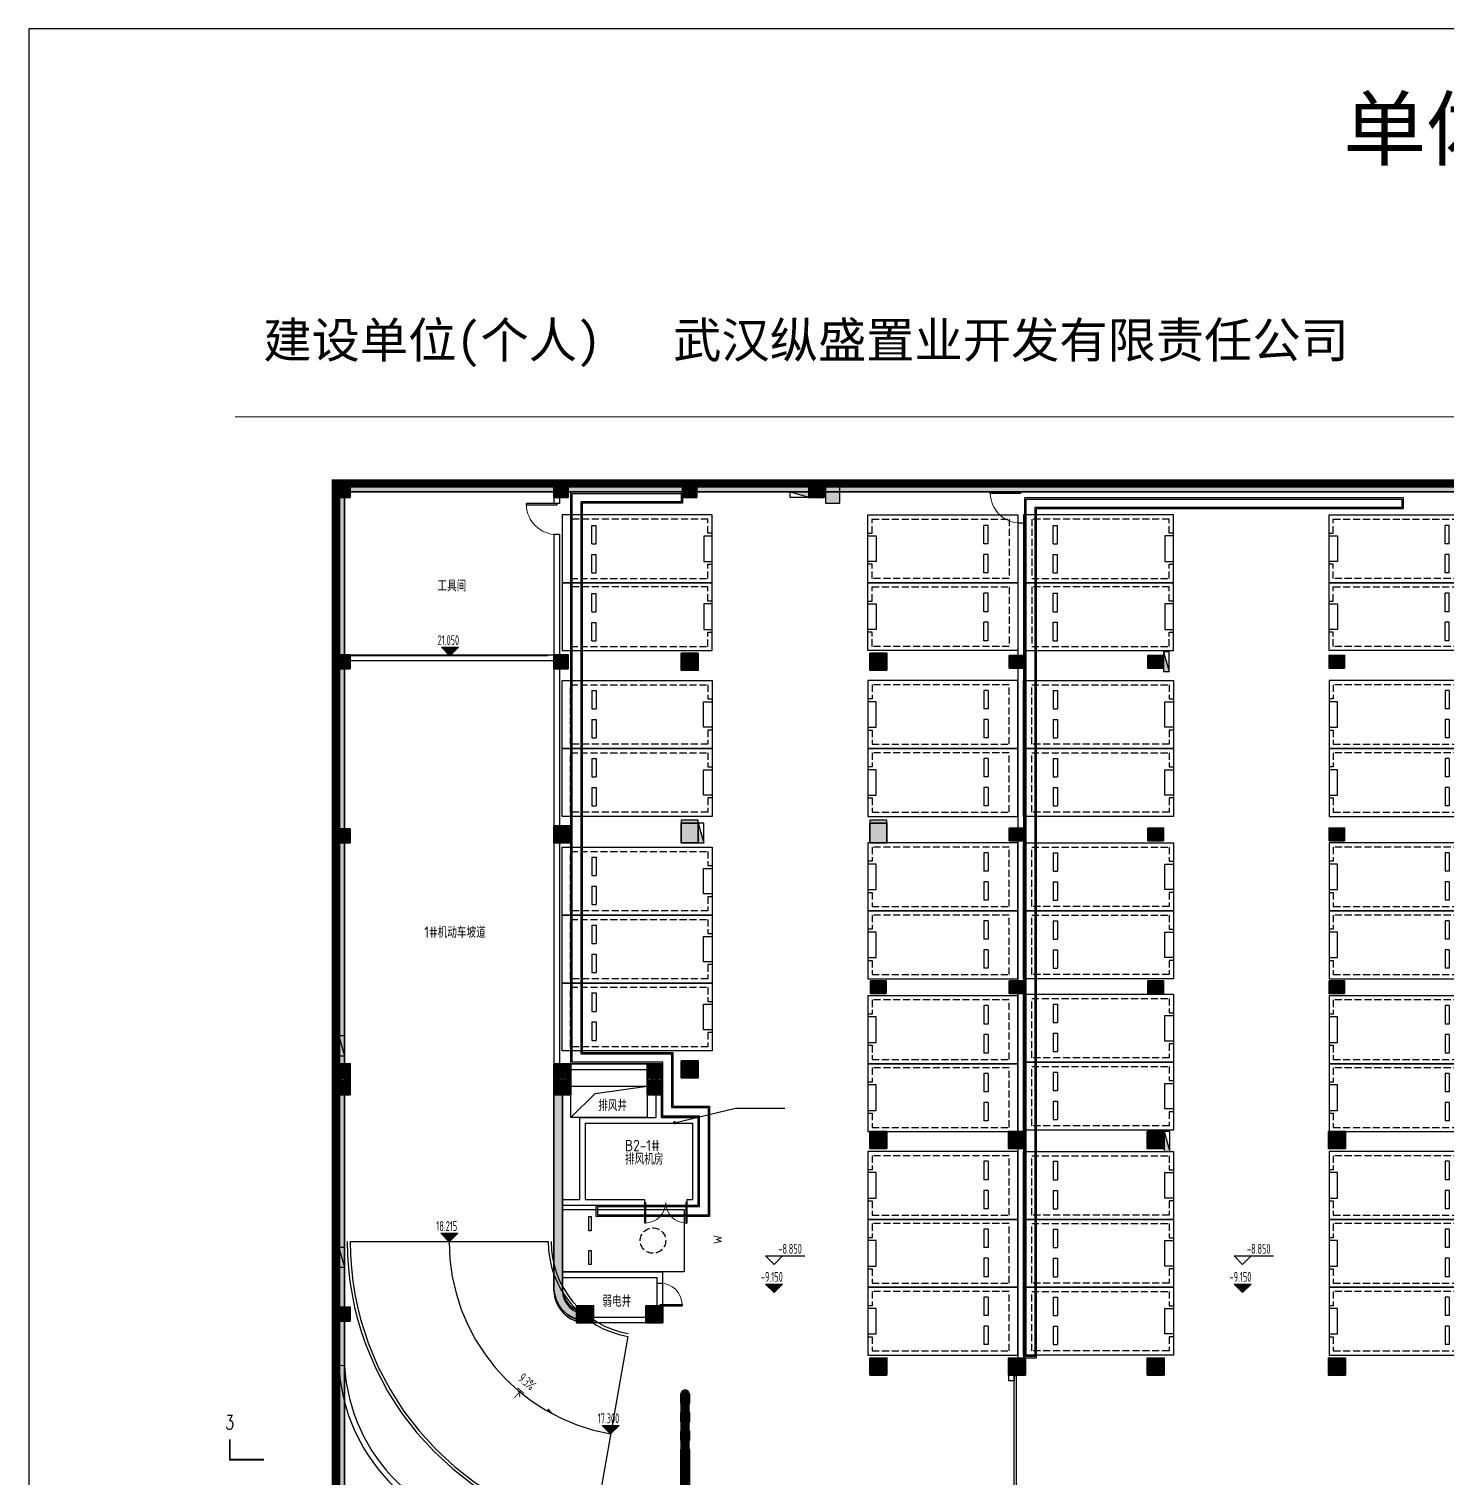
# Model space of a CAD drawing. Extents: x 512858 to 514372, y -232486 to -231710.
# Drawn here: x 512857.6 to 512907.7, y -232213.8 to -232162.7 of the extents above; entities that cross this region are included whole.
import ezdxf
from ezdxf.enums import TextEntityAlignment as Align

# ---------------------------------------------------------------- set-up
doc = ezdxf.new("R2010")
doc.units = 0
doc.header["$LTSCALE"] = 1000
for name, pattern in [('__DASH', [0.35, 0.25, -0.1]), ('B1F_车位$0$__DASH', [0.35, 0.25, -0.1]), ('B1F_车位$0$DASH', [0.35, 0.25, -0.1]), ('CACHE2', [0.1875, 0.125, -0.0625]), ('DASH', [0.35, 0.25, -0.1]), ('新块$0$__DASH', [0.35, 0.25, -0.1]), ('新块$0$DASH', [0.35, 0.25, -0.1])]:
    doc.linetypes.add(name, pattern=pattern)
doc.layers.get('0').update_dxf_attribs({"color": 252})
for name, color, linetype in [('_0', 252, 'Continuous'), ('A-ANNO-HATC-PATT', 252, 'Continuous'), ('A-ANNO-LEVL', 252, 'Continuous'), ('A-ANNO-NOTE', 252, 'Continuous'), ('A-COLU-CONC', 252, 'Continuous'), ('A-DOOR-FIRE', 252, 'Continuous'), ('A-HOLE-H', 252, 'CACHE2'), ('A-WALL-BLOK', 252, 'Continuous'), ('A-WALL-CONC', 252, 'Continuous'), ('AA-WALL', 252, 'Continuous'), ('AD-普通车位', 252, 'Continuous'), ('B1F_车位$0$A-PARK-W', 252, 'Continuous'), ('B1F_车位$0$AD-微型车位', 252, 'B1F_车位$0$DASH'), ('B1F_车位$0$P-减速带', 252, 'Continuous'), ('DIM_ELEV', 252, 'Continuous'), ('DIM_SYMB', 252, 'Continuous'), ('PUB_HATCH', 252, 'Continuous'), ('WALL', 252, 'Continuous'), ('可见线', 252, 'Continuous'), ('建-房间名称', 252, 'Continuous'), ('新块$0$A-PARK-D', 252, 'Continuous'), ('新块$0$AD-普通车位', 252, '新块$0$DASH'), ('风井', 252, 'Continuous')]:
    doc.layers.add(name, color=color, linetype=linetype)
for name, color, linetype, lineweight in [('P-FIRE-FH', 252, 'Continuous', 25), ('s-colu-cons', 252, 'Continuous', 35), ('S-COLU-HATC', 252, 'Continuous', 25), ('S-WALL', 252, 'Continuous', 35), ('S-WALL-HATC', 252, 'Continuous', 25), ('图廓', 252, 'Continuous', 9), ('面积-不计容-地下室-1', 4, 'Continuous', 0)]:
    doc.layers.add(name, color=color, linetype=linetype, lineweight=lineweight)
doc.layers.add('打印图框', color=252, linetype='Continuous', plot=False)
doc.styles.add('_TCH_DIM', font='TSSDENG.shx', dxfattribs={"width": 0.8, "bigfont": 'hztxt.shx'})
doc.styles.add('_TCH_LABEL', font='COMPLEX', dxfattribs={"bigfont": 'GBCBIG'})
doc.styles.add('B1F_车位$0$CADReader_TextStyle', font='tssdeng.shx', dxfattribs={"height": 0.2, "bigfont": 'gbcbig.shx'})
doc.styles.add('dw', font='simhei.ttf')
doc.styles.add('STYLE1', font='stylu.ttf')
doc.styles.add('邻里中心-雨水$0$STANDARD', font='GBENOR', dxfattribs={"bigfont": 'GBCBIG'})
pattern_1 = [(50, (-388.75, 479663.1), (179.315046, -15.688034), [18.75, -206.25]), (355, (-388.75, 479663.1), (-34.687833, 188.048033), [15, -165]), (100.4514, (-373.81, 479661.8), (144.627345, 172.359886), [15.935047, -175.285528]), (46.1842, (-388.75, 479713.1), (266.810262, -41.379754), [28.125, -309.375]), (96.6356, (-366.52, 479709.65), (233.665676, 243.529468), [23.90257, -262.92825]), (351.1842, (-388.75, 479713.1), (233.665486, 243.52965), [22.5, -247.5]), (21, (-363.75, 479700.6), (149.226763, -100.654723), [18.75, -206.25]), (326, (-363.75, 479700.6), (60.828833, 181.287511), [15, -165]), (71.4514, (-351.32, 479692.21), (210.055657, 80.632624), [15.935047, -175.285528]), (37.5, (-388.75, 479663.1), (3.0399638, 83.2234635), [0, -163, 0, -167.5, 0, -165.625]), (7.5, (-388.75, 479663.1), (65.7673844, 98.602928), [0, -95.5, 0, -159.25, 0, -63.125]), (327.5, (-444.5, 479663.1), (133.455609, -5.638718), [0, -62.5, 0, -195, 0, -258.75]), (317.5, (-469.5, 479663.1), (145.796542, 25.0262456), [0, -81.25, 0, -129.5, 0, -183.75]), (45, (-388.75, 479663.1), (-88.388348, 88.388348), [])]

# ---------------------------------------------------------------- blocks, each defined once
blk = doc.blocks.new('新块$0$A$C0EC85F9A')
at = {"layer": '新块$0$A-PARK-D'}
for p, q in [((1025, 1200), (375, 1200)), ((375, 1050), (375, 1200)), ((1025, 1050), (375, 1050)), ((1025, 1050), (1025, 1200)), ((2050, 1200), (1400, 1200)), ((1400, 1050), (1400, 1200)), ((2050, 1050), (1400, 1050)), ((2050, 1050), (2050, 1200))]:
    blk.add_line(p, q, dxfattribs=at)
for points in [[(2400, 0), (2400, 5300), (0, 5300), (0, 0)], [(750, 5000), (1650, 5000), (1650, 5300), (750, 5300)]]:
    blk.add_lwpolyline(points, close=True, dxfattribs=at)
at = {"layer": '新块$0$A-PARK-D', "linetype": '新块$0$__DASH'}
blk.add_lwpolyline([(650, 5300), (650, 5150), (150, 5150), (150, 300), (2250, 300), (2250, 5150), (1750, 5150), (1750, 5300)], dxfattribs=at)
blk = doc.blocks.new('新块$0$dfghgfhfghg')
at = {"layer": '新块$0$A-PARK-D', "extrusion": (-1.87256e-08, 1.87406e-20, 1), "rotation": 8.24447464e-08}
blk.add_blockref('新块$0$A$C0EC85F9A', (-1200, -2800, 0), dxfattribs=at)
blk = doc.blocks.new('A$C040F5B7D')
at = {"layer": '新块$0$AD-普通车位', "extrusion": (2.15467e-06, 6.25413e-07, -1), "zscale": -1}
blk.add_blockref('新块$0$dfghgfhfghg', (-1200, 2800, 0), dxfattribs=at)
blk = doc.blocks.new('CHEWEI')
at = {"layer": 'AD-普通车位', "extrusion": (0, 0, -1), "xscale": -1, "zscale": -1}
for p, rotation in [((-554408, 219216), 270), ((-570708, 219216), 270), ((-554408, 216816), 270), ((-570708, 216816), 270), ((-538308, 215760), 90), ((-554608, 215760), 90), ((-538308, 213360), 90), ((-554608, 213360), 90), ((-538308, 209872), 90), ((-554608, 210023), 90), ((-538308, 207472), 90), ((-554608, 207623), 90), ((-538308, 205072), 90), ((-554608, 204674), 90), ((-554608, 202274), 90), ((-554608, 199123), 90), ((-554608, 196723), 90), ((-554608, 194323), 90)]:
    blk.add_blockref('A$C040F5B7D', p, dxfattribs=dict(at, rotation=rotation))
at = {"layer": 'AD-普通车位', "extrusion": (0, 0, -1), "zscale": -1}
for p, rotation in [((-554608, 219216), 90), ((-554608, 216816), 90), ((-554408, 215760), 270), ((-570708, 215760), 270), ((-554408, 213360), 270), ((-570708, 213360), 270), ((-554408, 210023), 270), ((-570708, 210023), 270), ((-554408, 207623), 270), ((-570708, 207623), 270), ((-554408, 204623), 270), ((-570708, 204623), 270), ((-554408, 202223), 270), ((-570708, 202223), 270), ((-554408, 199123), 270), ((-570708, 199123), 270), ((-554408, 196723), 270), ((-570708, 196723), 270), ((-554408, 194323), 270), ((-570708, 194323), 270)]:
    blk.add_blockref('A$C040F5B7D', p, dxfattribs=dict(at, rotation=rotation))
blk = doc.blocks.new('A$C1A826BC4')
at = {"layer": 'S-WALL-HATC', "linetype": 'ByBlock'}
h = blk.add_hatch(color=256, dxfattribs=at)
h.dxf.hatch_style = 1
h.paths.add_polyline_path([(-3299, 20002), (-3319, 21102), (-3919, 21091), (-3899, 19991)])
h = blk.add_hatch(color=256, dxfattribs=at)
h.dxf.hatch_style = 1
h.paths.add_polyline_path([(-99, 20059), (-119, 21159), (-619, 21150), (-599, 20050)])
h = blk.add_hatch(color=256, dxfattribs=at)
h.dxf.hatch_style = 1
h.paths.add_polyline_path([(-11098, 19862), (-11117, 20962), (-11617, 20953), (-11598, 19853)])
h = blk.add_hatch(color=256, dxfattribs=at)
h.dxf.hatch_style = 1
h.paths.add_polyline_path([(-10954, 11864), (-10963, 12364), (-11463, 12355), (-11454, 11855)])
h = blk.add_hatch(color=256, dxfattribs=at)
h.dxf.hatch_style = 1
h.paths.add_polyline_path([(-2355, 11968), (-2365, 12567), (-2963, 12556), (-2953, 11957)])
h = blk.add_hatch(color=256, dxfattribs=at)
h.dxf.hatch_style = 1
h.paths.add_polyline_path([(95, 12012), (84, 12611), (-517, 12600), (-506, 12000)])
at = {"layer": 'S-WALL', "linetype": 'ByBlock', "lineweight": 35, "elevation": 0}
for points in [[(-3299, 20002), (-3319, 21102), (-3919, 21091), (-3899, 19991)], [(-99, 20059), (-119, 21159), (-619, 21150), (-599, 20050)], [(-11098, 19862), (-11117, 20962), (-11617, 20953), (-11598, 19853)], [(-10954, 11864), (-10963, 12364), (-11463, 12355), (-11454, 11855)], [(-2355, 11968), (-2366, 12568), (-2966, 12557), (-2955, 11957)], [(95, 12012), (84, 12611), (-516, 12601), (-505, 12001)]]:
    blk.add_lwpolyline(points, close=True, dxfattribs=at)
blk = doc.blocks.new('地下二层墙柱')
at = {"layer": 'S-COLU-HATC'}
for points in [[(1772795, 610268), (1772795, 610768), (1772295, 610768), (1772295, 610268)], [(1780495, 610268), (1780495, 610768), (1779995, 610768), (1779995, 610268)], [(1785045, 610268), (1785045, 610768), (1784545, 610768), (1784545, 610268)], [(1789545, 610268), (1789545, 610768), (1789045, 610768), (1789045, 610268)], [(1772795, 604218), (1772795, 604718), (1772295, 604718), (1772295, 604218)], [(1780495, 604218), (1780495, 604718), (1779995, 604718), (1779995, 604218)], [(1785095, 604767), (1784495, 604767), (1784495, 604167), (1785095, 604167)], [(1791764, 604168), (1791764, 604768), (1791164, 604768), (1791164, 604168)], [(1796639, 604243), (1796639, 604693), (1796089, 604693), (1796089, 604243)], [(1801539, 604243), (1801539, 604693), (1800989, 604693), (1800989, 604243)], [(1807939, 604243), (1807939, 604693), (1807389, 604693), (1807389, 604243)], [(1780595, 598068), (1780595, 598668), (1779995, 598668), (1779995, 598068)], [(1785095, 598067), (1785095, 598767), (1784495, 598767), (1784495, 598067)], [(1791764, 598068), (1791764, 598768), (1791164, 598768), (1791164, 598068)], [(1796639, 598143), (1796639, 598593), (1796089, 598593), (1796089, 598143)], [(1801539, 598143), (1801539, 598593), (1800989, 598593), (1800989, 598143)], [(1807939, 598143), (1807939, 598593), (1807389, 598593), (1807389, 598143)], [(1772795, 598568), (1772295, 598568), (1772295, 598068), (1772795, 598068)], [(1791739, 592743), (1791739, 593193), (1791189, 593193), (1791189, 592743)], [(1796639, 592743), (1796639, 593193), (1796089, 593193), (1796089, 592743)], [(1801539, 592743), (1801539, 593193), (1800989, 593193), (1800989, 592743)], [(1807939, 592743), (1807939, 593193), (1807389, 593193), (1807389, 592743)], [(1772796, 589767), (1772796, 590267), (1772296, 590267), (1772296, 589767)], [(1780596, 589767), (1780596, 590267), (1779996, 590267), (1779996, 589767)], [(1783796, 589767), (1783796, 590267), (1783296, 590267), (1783296, 589767)], [(1785095, 589767), (1785095, 590367), (1784495, 590367), (1784495, 589767)], [(1772796, 589167), (1772796, 589667), (1772296, 589667), (1772296, 589167)], [(1780596, 589167), (1780596, 589667), (1779996, 589667), (1779996, 589167)], [(1783796, 589167), (1783796, 589667), (1783296, 589667), (1783296, 589167)], [(1791764, 587268), (1791764, 587868), (1791164, 587868), (1791164, 587268)], [(1796664, 587268), (1796664, 587868), (1796064, 587868), (1796064, 587268)], [(1801564, 587268), (1801564, 587868), (1800964, 587868), (1800964, 587268)], [(1807964, 587268), (1807964, 587868), (1807364, 587868), (1807364, 587268)], [(1781395, 581117), (1781395, 581717), (1780795, 581717), (1780795, 581117)], [(1783845, 581117), (1783845, 581717), (1783245, 581717), (1783245, 581117)], [(1772795, 581168), (1772795, 581668), (1772295, 581668), (1772295, 581168)], [(1791764, 579268), (1791764, 579868), (1791164, 579868), (1791164, 579268)], [(1796664, 579268), (1796664, 579868), (1796064, 579868), (1796064, 579268)], [(1801564, 579268), (1801564, 579868), (1800964, 579868), (1800964, 579268)], [(1807964, 579268), (1807964, 579868), (1807364, 579868), (1807364, 579268)]]:
    blk.add_hatch(color=256, dxfattribs=at).paths.add_polyline_path(points)
h = blk.add_hatch(dxfattribs=at)
h.set_pattern_fill('ARMORED', color=256, scale=25)
h.set_pattern_definition(pattern_1)
h.paths.add_polyline_path([(1772296, 589767), (1772795, 589767), (1772795, 589667), (1772296, 589667)])
h = blk.add_hatch(dxfattribs=at)
h.set_pattern_fill('ARMORED', color=256, scale=25)
h.set_pattern_definition(pattern_1)
h.paths.add_polyline_path([(1779996, 589767), (1780596, 589767), (1780596, 589667), (1779996, 589667)])
h = blk.add_hatch(dxfattribs=at)
h.set_pattern_fill('ARMORED', color=256, scale=25)
h.set_pattern_definition(pattern_1)
h.paths.add_polyline_path([(1783296, 589767), (1783795, 589767), (1783795, 589667), (1783296, 589667)])
at = {"layer": 'S-WALL-HATC'}
h = blk.add_hatch(color=256, dxfattribs=at)
h.paths.add_polyline_path([(1846414, 553377), (1846414, 550907), (1878314, 550907), (1878314, 553368), (1883364, 553368), (1883364, 610768), (1772295, 610768), (1772295, 556322), (1814105, 553377)])
h.paths.add_polyline_path([(1814116, 553677), (1772595, 556601), (1772595, 610468), (1883064, 610468), (1883064, 553668), (1878014, 553668), (1878014, 551207), (1846714, 551207), (1846714, 553677)], flags=16)
blk.add_hatch(color=256, dxfattribs=at).paths.add_polyline_path([(1780295, 589167), (1779995, 589167), (1779995, 582268, 0.300739), (1780795, 581243), (1780795, 581566, -0.265743), (1780295, 582280)])
at = {"linetype": 'ByBlock'}
for p, q in [((1784495, 589767, 0), (1785095, 590367, 0)), ((1791164, 587268, 0), (1791764, 587868)), ((1780795, 581717, 0), (1781395, 581117, 0)), ((1783245, 581117, 0), (1783845, 581717, 0)), ((1791164, 579268, 0), (1791764, 579868)), ((1796064, 579868), (1796664, 579268, 0)), ((1800964, 579868, 0), (1801564, 579268)), ((1807364, 579868), (1807964, 579268))]:
    blk.add_line(p, q, dxfattribs=at)
at = {"layer": 's-colu-cons'}
for points in [[(1772795, 610268), (1772795, 610768), (1772295, 610768), (1772295, 610268)], [(1780495, 610268), (1780495, 610768), (1779995, 610768), (1779995, 610268)], [(1785045, 610268), (1785045, 610768), (1784545, 610768), (1784545, 610268)], [(1789545, 610268), (1789545, 610768), (1789045, 610768), (1789045, 610268)], [(1791764, 604168), (1791764, 604768), (1791164, 604768), (1791164, 604168)], [(1796639, 604243), (1796639, 604693), (1796089, 604693), (1796089, 604243)], [(1801539, 604243), (1801539, 604693), (1800989, 604693), (1800989, 604243)], [(1807939, 604243), (1807939, 604693), (1807389, 604693), (1807389, 604243)], [(1791764, 598068), (1791764, 598768), (1791164, 598768), (1791164, 598068)], [(1796639, 598143), (1796639, 598593), (1796089, 598593), (1796089, 598143)], [(1801539, 598143), (1801539, 598593), (1800989, 598593), (1800989, 598143)], [(1807939, 598143), (1807939, 598593), (1807389, 598593), (1807389, 598143)], [(1791739, 592743), (1791739, 593193), (1791189, 593193), (1791189, 592743)], [(1796639, 592743), (1796639, 593193), (1796089, 593193), (1796089, 592743)], [(1801539, 592743), (1801539, 593193), (1800989, 593193), (1800989, 592743)], [(1807939, 592743), (1807939, 593193), (1807389, 593193), (1807389, 592743)], [(1791764, 587268), (1791764, 587868), (1791164, 587868), (1791164, 587268)], [(1796664, 587268), (1796664, 587868), (1796064, 587868), (1796064, 587268)], [(1801564, 587268), (1801564, 587868), (1800964, 587868), (1800964, 587268)], [(1807964, 587268), (1807964, 587868), (1807364, 587868), (1807364, 587268)], [(1791764, 579268), (1791764, 579868), (1791164, 579868), (1791164, 579268)], [(1796664, 579268), (1796664, 579868), (1796064, 579868), (1796064, 579268)], [(1801564, 579268), (1801564, 579868), (1800964, 579868), (1800964, 579268)], [(1807964, 579268), (1807964, 579868), (1807364, 579868), (1807364, 579268)]]:
    blk.add_lwpolyline(points, close=True, dxfattribs=at)
for points in [[(1772795, 604218), (1772795, 604718), (1772295, 604718), (1772295, 604218), (1772795, 604218)], [(1780495, 604218), (1780495, 604718), (1779995, 604718), (1779995, 604218), (1780495, 604218)]]:
    blk.add_lwpolyline(points, dxfattribs=at)
at = {"layer": 's-colu-cons', "elevation": 0}
for points in [[(1785095, 604767), (1784495, 604767), (1784495, 604167), (1785095, 604167)], [(1780595, 598068), (1780595, 598668), (1779995, 598668), (1779995, 598068)], [(1785095, 598067), (1785095, 598767), (1784495, 598767), (1784495, 598067)], [(1772795, 598568), (1772295, 598568), (1772295, 598068), (1772795, 598068)], [(1780596, 589767), (1780596, 590267), (1779996, 590267), (1779996, 589767)], [(1785095, 589767), (1785095, 590367), (1784495, 590367), (1784495, 589767)], [(1780596, 589167), (1780596, 589667), (1779996, 589667), (1779996, 589167)], [(1781395, 581117), (1781395, 581717), (1780795, 581717), (1780795, 581117)], [(1783845, 581117), (1783845, 581717), (1783245, 581717), (1783245, 581117)], [(1772795, 581168), (1772795, 581668), (1772295, 581668), (1772295, 581168)]]:
    blk.add_lwpolyline(points, close=True, dxfattribs=at)
for points in [[(1772796, 589767), (1772796, 590267), (1772296, 590267), (1772296, 589767), (1772796, 589767)], [(1783796, 589767), (1783796, 590267), (1783296, 590267), (1783296, 589767), (1783796, 589767)], [(1772796, 589167), (1772796, 589667), (1772296, 589667), (1772296, 589167), (1772796, 589167)], [(1783796, 589167), (1783796, 589667), (1783296, 589667), (1783296, 589167), (1783796, 589167)]]:
    blk.add_lwpolyline(points, dxfattribs=at)
at = {"layer": 's-colu-cons', "color": 0, "elevation": 0}
for points in [[(1772296, 589767), (1772795, 589767), (1772795, 589667), (1772296, 589667)], [(1779996, 589767), (1780596, 589767), (1780596, 589667), (1779996, 589667)], [(1783296, 589767), (1783795, 589767), (1783795, 589667), (1783296, 589667)]]:
    blk.add_lwpolyline(points, close=True, dxfattribs=at)
at = {"layer": 'S-WALL'}
blk.add_lwpolyline([(1814105, 553377), (1772295, 556322), (1772295, 610768), (1883364, 610768), (1883364, 553368), (1878314, 553368), (1878314, 550907), (1846414, 550907), (1846414, 553377)], close=True, dxfattribs=at)
blk.add_lwpolyline([(1814119, 553677), (1772595, 556601), (1772595, 610468), (1883064, 610468), (1883064, 553668), (1878014, 553668), (1878014, 551207), (1846714, 551207), (1846714, 553677), (1814112, 553677)], dxfattribs=at)
at = {"layer": 'S-WALL', "elevation": 0}
for points in [[(1780295, 582268), (1780295, 589167), (1779995, 589167), (1779995, 582268)], [(1780795, 581243), (1780795, 581566)]]:
    blk.add_lwpolyline(points, dxfattribs=at)
at = {"layer": 'S-WALL'}
for radius, end in [(1178, 251.4562), (878, 244.7452)]:
    blk.add_arc((1781170, 582360, 0), radius, 184.5039, end, dxfattribs=at)
blk = doc.blocks.new('$TwtSys$00000434')
for p, q in [((-0.5, 0.5), (-0.5, -0.5)), ((-0.5, -0.5), (0.5, 0.5)), ((0.5, 0.5), (-0.5, 0.5)), ((0.5, -0.5), (0.5, 0.5)), ((-0.5, -0.5), (0.5, -0.5))]:
    blk.add_line(p, q)
blk.add_solid([(0.5, -0.5), (0.5, 0.5), (-0.5, -0.5)])
blk = doc.blocks.new('A$C2B566C6E')
at = {"layer": 'P-FIRE-FH'}
blk.add_lwpolyline([(0, 0), (1930, 0)], dxfattribs=at)
at = {"layer": 'P-FIRE-FH', "yscale": 200, "zscale": 700}
for p, xscale, rotation in [((16301, -300), -700, 180), ((29244, -6200), 700, 270), ((12801, -12250), 700, 270), ((100, -19769), 700, 270), ((29269, -23150), 700, 270), ((100, -27239), 700, 270)]:
    blk.add_blockref('$TwtSys$00000434', p, dxfattribs=dict(at, xscale=xscale, rotation=rotation))
blk = doc.blocks.new('B1F_车位$0$减速垄')
at = {"layer": 'B1F_车位$0$P-减速带'}
for points in [[(180, 180), (181, -180, -1)], [(4149, 185), (4150, -176, 1)]]:
    blk.add_hatch(color=253, dxfattribs=at).paths.add_polyline_path(points)
at = {"layer": 'B1F_车位$0$P-减速带', "color": 253, "const_width": 0.224}
blk.add_lwpolyline([(181, -180, -1), (180, 180)], format="xyb", dxfattribs=at)
at = {"layer": 'B1F_车位$0$P-减速带', "color": 8}
for points in [[(181, -180), (541, -180), (541, 181), (180, 180)], [(902, -180), (1263, -179), (1263, 182), (902, 181)], [(1624, -179), (1985, -178), (1984, 182), (1624, 182)], [(2346, -178), (2706, -178), (2706, 183), (2345, 183)], [(3067, -177), (3428, -177), (3428, 184), (3067, 184)], [(3789, -176), (4150, -176), (4149, 185), (3788, 184)]]:
    blk.add_lwpolyline(points, close=True, dxfattribs=at)
at = {"layer": 'B1F_车位$0$P-减速带', "color": 253}
for points in [[(2706, -178), (3067, -177), (3067, 184), (2706, 183)], [(3428, -177), (3789, -176), (3788, 184), (3428, 184)]]:
    blk.add_lwpolyline(points, close=True, dxfattribs=at)
at = {"layer": 'B1F_车位$0$P-减速带', "color": 8}
for points in [[(180, 180), (541, 181), (181, -180), (541, -180)], [(902, 181), (1263, 182), (902, -180), (1263, -179)], [(1624, 182), (1984, 182), (1624, -179), (1985, -178)], [(2345, 183), (2706, 183), (2346, -178), (2706, -178)], [(3067, 184), (3428, 184), (3067, -177), (3428, -177)], [(3788, 184), (4149, 185), (3789, -176), (4150, -176)]]:
    blk.add_solid(points, dxfattribs=at)
at = {"layer": 'B1F_车位$0$P-减速带', "color": 253}
for points in [[(541, 181), (902, 181), (541, -180), (902, -180)], [(1263, 182), (1624, 182), (1263, -179), (1624, -179)], [(1984, 182), (2345, 183), (1985, -178), (2346, -178)], [(2706, 183), (3067, 184), (2706, -178), (3067, -177)], [(3428, 184), (3788, 184), (3428, -177), (3789, -176)]]:
    blk.add_solid(points, dxfattribs=at)
blk = doc.blocks.new('B1F_车位$0$A$C7DEF2C06')
at = {"layer": 'B1F_车位$0$A-PARK-W', "ltscale": 1000}
for points in [[(-1100, 4300), (1100, 4300), (1100, 0), (-1100, 0)], [(-850, 1014), (-350, 1014), (-350, 934), (-850, 934)], [(350, 1014), (850, 1014), (850, 934), (350, 934)]]:
    blk.add_lwpolyline(points, close=True, dxfattribs=at)
at = {"layer": 'B1F_车位$0$A-PARK-W', "linetype": 'B1F_车位$0$__DASH'}
blk.add_circle((0, 3200), 450, dxfattribs=at)
at = {"layer": 'B1F_车位$0$A-PARK-W', "style": 'B1F_车位$0$CADReader_TextStyle'}
blk.add_text('W', height=300, rotation=180, dxfattribs=at).set_placement((123, 5727), align=Align.BOTTOM_LEFT)
blk = doc.blocks.new('B1F_车位$0$微型车停车位')
at = {"layer": 'B1F_车位$0$A-PARK-W', "ltscale": 1000, "extrusion": (2.15475e-06, 3.68434e-06, -1), "rotation": 179.999998871306}
blk.add_blockref('B1F_车位$0$A$C7DEF2C06', (0, 4300), dxfattribs=at)
blk = doc.blocks.new('$DorLib2D$00000001')
for p, q in [((0.45, 0.975), (0.5, 0.975)), ((0.45, 0), (0.45, 0.975)), ((0.5, 0), (0.5, 0.975)), ((0.5, 0), (0.45, 0))]:
    blk.add_line(p, q)
at = {"lineweight": 13}
blk.add_arc((0.475, 0), 0.975, 91.4693, 180, dxfattribs=at)
blk = doc.blocks.new('$DorLib2D$00000126')
at = {"color": 0, "linetype": 'Continuous'}
for p, q in [((-0.532, 0.5), (-0.532, 0.9)), ((0.532, 0.9), (0.532, 0.5))]:
    blk.add_line(p, q, dxfattribs=at)
at = {"color": 0, "linetype": 'DASH'}
for p, q in [((-0.532, 0.9), (0.532, 0.9)), ((-0.532, 0.5), (0.532, 0.5))]:
    blk.add_line(p, q, dxfattribs=at)
blk = doc.blocks.new('$DorLib2D$00000002')
for p, q in [((-0.5, 0), (-0.5, 0.4875)), ((-0.475, 0.4875), (-0.5, 0.4875)), ((-0.475, 0), (-0.475, 0.4875)), ((0.475, 0), (0.475, 0.4875)), ((0.475, 0.4875), (0.5, 0.4875)), ((0.5, 0), (0.5, 0.4875)), ((-0.5, 0), (-0.475, 0)), ((0.5, 0), (0.475, 0))]:
    blk.add_line(p, q)
at = {"lineweight": 13}
for centre, start, end in [((-0.4875, 0), 0, 88.53072), ((0.4875, 0), 91.46928, 180)]:
    blk.add_arc(centre, 0.4875, start, end, dxfattribs=at)
blk = doc.blocks.new('B-BZZ')
at = {"layer": 'A-ANNO-HATC-PATT'}
for points in [[(530506, -26728), (530506, -27228), (531006, -27228), (531006, -26728)], [(538206, -26728), (538206, -27228), (538706, -27228), (538706, -26728)], [(542756, -26727), (542756, -27227), (543256, -27227), (543256, -26727)], [(547205, -26728), (547205, -27228), (547705, -27228), (547705, -26728)], [(547805, -26728), (547805, -27428), (548305, -27428), (548305, -26728)], [(542705, -32728), (542705, -33328), (543305, -33328), (543305, -32728)], [(549374, -32728), (549374, -33328), (549974, -33328), (549974, -32728)], [(530506, -32778), (530506, -33278), (531006, -33278), (531006, -32778)], [(538206, -32778), (538206, -33278), (538706, -33278), (538706, -32778)], [(554299, -32803), (554299, -33253), (554849, -33253), (554849, -32803)], [(559199, -32803), (559199, -33253), (559749, -33253), (559749, -32803)], [(565599, -32803), (565599, -33253), (566149, -33253), (566149, -32803)], [(538205, -38828), (538205, -39428), (538806, -39428), (538806, -38828)], [(542706, -38628), (542706, -39428), (543305, -39428), (543305, -38628)], [(549374, -38628), (549374, -39428), (549974, -39428), (549974, -38628)], [(530505, -38928), (530505, -39428), (531005, -39428), (531005, -38928)], [(554299, -38903), (554299, -39353), (554849, -39353), (554849, -38903)], [(559199, -38903), (559199, -39353), (559749, -39353), (559749, -38903)], [(565599, -38903), (565599, -39353), (566149, -39353), (566149, -38903)], [(549399, -44303), (549399, -44753), (549949, -44753), (549949, -44303)], [(554299, -44303), (554299, -44753), (554849, -44753), (554849, -44303)], [(559199, -44303), (559199, -44753), (559749, -44753), (559749, -44303)], [(565599, -44303), (565599, -44753), (566149, -44753), (566149, -44303)], [(530505, -47228), (530505, -48328), (531005, -48328), (531005, -47228)], [(538207, -47228), (538207, -48329), (538806, -48329), (538806, -47228)], [(541507, -47228), (541507, -48330), (542007, -48330), (542007, -47228)], [(542706, -47128), (542706, -47728), (543306, -47728), (543306, -47128)], [(549374, -49628), (549374, -50228), (549974, -50228), (549974, -49628)], [(554274, -49628), (554274, -50228), (554874, -50228), (554874, -49628)], [(559174, -49628), (559174, -50228), (559774, -50228), (559774, -49628)], [(565574, -49628), (565574, -50228), (566174, -50228), (566174, -49628)], [(530504, -55828), (530504, -56328), (531004, -56328), (531004, -55828)], [(539009, -55778), (539009, -56378), (539609, -56378), (539609, -55778)], [(541456, -55778), (541456, -56378), (542056, -56378), (542056, -55778)], [(549374, -57628), (549374, -58228), (549974, -58228), (549974, -57628)], [(554274, -57628), (554274, -58228), (554874, -58228), (554874, -57628)], [(559174, -57628), (559174, -58228), (559774, -58228), (559774, -57628)], [(565574, -57628), (565574, -58228), (566174, -58228), (566174, -57628)]]:
    blk.add_hatch(color=256, dxfattribs=at).paths.add_polyline_path(points, flags=17)
at = {"layer": 'A-COLU-CONC'}
for points in [[(530506, -27228), (531006, -27228), (531006, -26728), (530506, -26728)], [(538206, -27228), (538706, -27228), (538706, -26728), (538206, -26728)], [(542756, -27227), (543256, -27227), (543256, -26727), (542756, -26727)], [(547205, -27228), (547705, -27228), (547705, -26728), (547205, -26728)], [(547805, -27428), (548305, -27428), (548305, -26728), (547805, -26728)], [(542705, -33328), (543305, -33328), (543305, -32728), (542705, -32728)], [(549374, -33328), (549974, -33328), (549974, -32728), (549374, -32728)], [(530506, -33278), (531006, -33278), (531006, -32778), (530506, -32778)], [(538206, -33278), (538706, -33278), (538706, -32778), (538206, -32778)], [(554299, -33253), (554849, -33253), (554849, -32803), (554299, -32803)], [(559199, -33253), (559749, -33253), (559749, -32803), (559199, -32803)], [(565599, -33253), (566149, -33253), (566149, -32803), (565599, -32803)], [(538205, -39428), (538806, -39428), (538806, -38828), (538205, -38828)], [(542706, -39428), (543305, -39428), (543305, -38628), (542706, -38628)], [(549374, -39428), (549974, -39428), (549974, -38628), (549374, -38628)], [(530505, -39428), (531005, -39428), (531005, -38928), (530505, -38928)], [(554299, -39353), (554849, -39353), (554849, -38903), (554299, -38903)], [(559199, -39353), (559749, -39353), (559749, -38903), (559199, -38903)], [(565599, -39353), (566149, -39353), (566149, -38903), (565599, -38903)], [(549399, -44753), (549949, -44753), (549949, -44303), (549399, -44303)], [(554299, -44753), (554849, -44753), (554849, -44303), (554299, -44303)], [(559199, -44753), (559749, -44753), (559749, -44303), (559199, -44303)], [(565599, -44753), (566149, -44753), (566149, -44303), (565599, -44303)], [(530505, -48328), (531005, -48328), (531005, -47228), (530505, -47228)], [(538207, -48329), (538806, -48329), (538806, -47228), (538207, -47228)], [(541507, -48330), (542007, -48330), (542007, -47228), (541507, -47228)], [(542706, -47728), (543306, -47728), (543306, -47128), (542706, -47128)], [(549374, -50228), (549974, -50228), (549974, -49628), (549374, -49628)], [(554274, -50228), (554874, -50228), (554874, -49628), (554274, -49628)], [(559174, -50228), (559774, -50228), (559774, -49628), (559174, -49628)], [(565574, -50228), (566174, -50228), (566174, -49628), (565574, -49628)], [(530504, -56328), (531004, -56328), (531004, -55828), (530504, -55828)], [(539009, -56378), (539609, -56378), (539609, -55778), (539009, -55778)], [(541456, -56378), (542056, -56378), (542056, -55778), (541456, -55778)], [(549374, -58228), (549974, -58228), (549974, -57628), (549374, -57628)], [(554274, -58228), (554874, -58228), (554874, -57628), (554274, -57628)], [(559174, -58228), (559774, -58228), (559774, -57628), (559174, -57628)], [(565574, -58228), (566174, -58228), (566174, -57628), (565574, -57628)]]:
    blk.add_lwpolyline(points, close=True, dxfattribs=at)

msp = doc.modelspace()

# ---------------------------------------------------------------- hatches: boundary and pattern name
at = {"layer": 'A-ANNO-LEVL'}
for points in [[(512883.931, -232207.326), (512883.631, -232207.026), (512884.231, -232207.026)], [(512900.492, -232207.326), (512900.192, -232207.026), (512900.792, -232207.026)]]:
    msp.add_hatch(color=252, dxfattribs=at).paths.add_polyline_path(points, flags=17)
at = {"layer": 'A-ANNO-NOTE'}
msp.add_hatch(color=252, dxfattribs=at).paths.add_polyline_path([(512880.476, -232201.328, 1), (512880.356, -232201.328, 1)], flags=17)
at = {"layer": 'DIM_ELEV'}
for points in [[(512872.48, -232184.831), (512872.18, -232184.531), (512872.78, -232184.531)], [(512872.453, -232205.531), (512872.153, -232205.231), (512872.753, -232205.231)], [(512878.155, -232212.324), (512877.855, -232212.024), (512878.455, -232212.024)]]:
    msp.add_hatch(color=252, dxfattribs=at).paths.add_polyline_path(points, flags=17)
at = {"layer": 'PUB_HATCH'}
for points in [[(512868.603, -232233.047), (512868.753, -232232.907), (512868.753, -232179.041), (512868.603, -232178.891), (512868.453, -232178.741), (512868.453, -232233.187)], [(512868.603, -232178.891), (512868.753, -232179.041), (512979.221, -232179.041), (512979.371, -232178.891), (512979.521, -232178.741), (512868.453, -232178.741)], [(512876.454, -232200.342), (512876.154, -232200.342), (512876.154, -232204.141), (512876.304, -232204.141), (512876.454, -232204.141)], [(512876.304, -232204.141), (512876.154, -232204.141), (512876.154, -232207.241), (512876.304, -232207.241), (512876.454, -232207.241), (512876.454, -232204.141)], [(512876.304, -232207.241), (512876.154, -232207.241, 0.414213), (512877.304, -232208.391), (512877.304, -232208.091, -0.414213), (512876.454, -232207.241)]]:
    msp.add_hatch(color=252, dxfattribs=at).paths.add_polyline_path(points, flags=17)

# ---------------------------------------------------------------- linework, layer by layer
at = {"layer": '_0', "color": 252}
msp.add_lwpolyline([(512876.754, -232201.141), (512876.754, -232200.041), (512879.454, -232200.041), (512879.454, -232201.141)], close=True, dxfattribs=at)
at = {"layer": '_0', "color": 252, "const_width": 0.06}
msp.add_lwpolyline([(512864.704, -232212.511), (512864.704, -232213.231), (512865.904, -232213.231)], dxfattribs=at)
at = {"layer": 'A-ANNO-LEVL', "color": 252}
for p, q in [((512883.931, -232206.335), (512883.631, -232206.035)), ((512883.631, -232206.035), (512885.021, -232206.035)), ((512883.931, -232206.335), (512884.231, -232206.035)), ((512900.492, -232206.335), (512900.192, -232206.035)), ((512900.192, -232206.035), (512901.582, -232206.035)), ((512900.492, -232206.335), (512900.792, -232206.035)), ((512883.931, -232207.326), (512883.631, -232207.026)), ((512883.631, -232207.026), (512884.231, -232207.026)), ((512883.931, -232207.326), (512884.231, -232207.026)), ((512900.492, -232207.326), (512900.192, -232207.026)), ((512900.192, -232207.026), (512900.792, -232207.026)), ((512900.492, -232207.326), (512900.792, -232207.026))]:
    msp.add_line(p, q, dxfattribs=at)
at = {"layer": 'A-ANNO-NOTE', "color": 252}
for p, q in [((512880.416, -232201.328), (512882.569, -232200.813)), ((512882.569, -232200.813), (512884.31, -232200.813))]:
    msp.add_line(p, q, dxfattribs=at)
at = {"layer": 'A-DOOR-FIRE', "color": 252}
for p, q in [((512879.803, -232207.791), (512879.803, -232206.991)), ((512880.003, -232207.791), (512880.003, -232206.991))]:
    msp.add_line(p, q, dxfattribs=at)
at = {"layer": 'A-HOLE-H', "color": 252, "linetype": 'ByBlock'}
for points in [[(512876.753, -232199.241), (512876.753, -232179.041), (512880.703, -232179.041), (512880.703, -232179.441), (512877.153, -232179.441), (512877.153, -232198.841), (512880.355, -232198.841), (512880.355, -232200.741), (512881.653, -232200.741), (512881.653, -232204.641), (512877.652, -232204.641), (512877.652, -232204.241), (512881.253, -232204.241), (512881.253, -232201.141), (512879.955, -232201.141), (512879.955, -232199.241)], [(512892.796, -232209.641), (512892.796, -232179.241), (512906.165, -232179.241), (512906.165, -232179.641), (512893.196, -232179.641), (512893.196, -232209.641)]]:
    msp.add_lwpolyline(points, close=True, dxfattribs=at)
at = {"layer": 'A-HOLE-H', "color": 252}
for points in [[(512876.803, -232199.191), (512876.803, -232179.091), (512880.653, -232179.091), (512880.653, -232179.391), (512877.103, -232179.391), (512877.103, -232198.891), (512880.305, -232198.891), (512880.305, -232200.791), (512881.603, -232200.791), (512881.603, -232204.591), (512877.702, -232204.591), (512877.702, -232204.291), (512881.303, -232204.291), (512881.303, -232201.091), (512880.005, -232201.091), (512880.005, -232199.191)], [(512892.846, -232209.591), (512892.846, -232179.291), (512906.115, -232179.291), (512906.115, -232179.591), (512893.146, -232179.591), (512893.146, -232209.591)]]:
    msp.add_lwpolyline(points, close=True, dxfattribs=at)
at = {"layer": 'A-WALL-BLOK', "color": 252}
for p, q in [((512892.746, -232179.041), (512892.546, -232179.041)), ((512876.154, -232179.241), (512876.154, -232179.449)), ((512876.354, -232179.241), (512876.154, -232179.241)), ((512876.354, -232179.241), (512876.354, -232179.449)), ((512892.546, -232180.141), (512892.546, -232209.641)), ((512892.746, -232180.141), (512892.746, -232209.641)), ((512876.154, -232180.549), (512876.154, -232199.241)), ((512876.354, -232180.549), (512876.354, -232199.241)), ((512868.952, -232184.791), (512876.153, -232184.791)), ((512868.952, -232184.791), (512868.952, -232184.991)), ((512868.952, -232184.991), (512876.153, -232184.991)), ((512876.153, -232184.791), (512876.153, -232184.991)), ((512876.354, -232199.241), (512876.154, -232199.241)), ((512876.75, -232199.241), (512879.954, -232199.241)), ((512876.75, -232199.241), (512876.75, -232199.441)), ((512876.75, -232199.441), (512879.754, -232199.441)), ((512879.754, -232199.441), (512879.754, -232201.141)), ((512879.954, -232199.241), (512879.954, -232201.141)), ((512877.054, -232201.141), (512877.054, -232204.041)), ((512877.054, -232201.141), (512879.754, -232201.141)), ((512879.954, -232201.141), (512881.253, -232201.141)), ((512881.253, -232201.141), (512881.253, -232204.241)), ((512877.254, -232201.341), (512877.254, -232204.041)), ((512877.254, -232201.341), (512879.854, -232201.341)), ((512879.854, -232201.341), (512881.053, -232201.341)), ((512881.053, -232201.341), (512881.053, -232204.041)), ((512876.454, -232204.041), (512877.054, -232204.041)), ((512877.254, -232204.041), (512879.353, -232204.041)), ((512880.853, -232204.041), (512881.053, -232204.041)), ((512876.454, -232204.241), (512877.154, -232204.241)), ((512877.154, -232204.241), (512879.353, -232204.241)), ((512880.853, -232204.241), (512881.253, -232204.241)), ((512876.454, -232206.591), (512880.003, -232206.591)), ((512876.454, -232206.591), (512876.454, -232206.791)), ((512880.003, -232206.991), (512880.003, -232206.591)), ((512876.454, -232206.791), (512879.803, -232206.791)), ((512879.803, -232206.991), (512879.803, -232206.791)), ((512879.803, -232207.791), (512879.803, -232207.791)), ((512879.803, -232207.791), (512880.003, -232207.791)), ((512880.003, -232207.791), (512880.003, -232207.791)), ((512877.552, -232208.191), (512879.402, -232208.191)), ((512877.552, -232208.191), (512877.552, -232208.391)), ((512879.402, -232208.191), (512879.402, -232208.391)), ((512877.552, -232208.391), (512879.402, -232208.391)), ((512892.746, -232209.641), (512892.546, -232209.641)), ((512868.752, -232209.905), (512868.552, -232209.916)), ((512892.221, -232210.241), (512892.221, -232210.441)), ((512892.421, -232210.241), (512892.221, -232210.241)), ((512892.421, -232210.241), (512892.421, -232210.441))]:
    msp.add_line(p, q, dxfattribs=at)
for points in [[(512892.746, -232179.041), (512892.546, -232179.041)], [(512876.354, -232179.449), (512876.154, -232179.449)], [(512892.746, -232180.141), (512892.546, -232180.141)], [(512876.354, -232180.549), (512876.154, -232180.549)], [(512879.353, -232204.041), (512879.353, -232204.241)], [(512880.853, -232204.041), (512880.853, -232204.241)], [(512879.803, -232206.991), (512880.003, -232206.991)], [(512879.803, -232207.791), (512880.003, -232207.791)], [(512892.421, -232210.441), (512892.221, -232210.441)]]:
    msp.add_lwpolyline(points, dxfattribs=at)
for radius, end in [(6.468, 254.9764), (6.268, 267.6246)]:
    msp.add_arc((512875.01, -232209.546), radius, 183.2751, end, dxfattribs=at)
at = {"layer": 'A-WALL-CONC', "color": 252}
for p, q in [((512876.154, -232200.342), (512876.154, -232204.141)), ((512876.454, -232200.342), (512876.154, -232200.342)), ((512876.454, -232200.342), (512876.454, -232204.141)), ((512876.154, -232204.141), (512876.154, -232207.241)), ((512876.454, -232204.141), (512876.454, -232207.241)), ((512876.154, -232207.241), (512876.154, -232207.241)), ((512876.454, -232207.241), (512876.454, -232207.241)), ((512877.304, -232208.091), (512877.304, -232208.391))]:
    msp.add_line(p, q, dxfattribs=at)
for radius in [1.15, 0.85]:
    msp.add_arc((512877.304, -232207.241), radius, 180, 269.9999, dxfattribs=at)
at = {"layer": 'DIM_ELEV', "color": 252}
for p, q in [((512872.48, -232184.831), (512872.18, -232184.531)), ((512872.18, -232184.531), (512872.78, -232184.531)), ((512872.48, -232184.831), (512872.78, -232184.531)), ((512872.453, -232205.531), (512872.153, -232205.231)), ((512872.153, -232205.231), (512872.753, -232205.231)), ((512872.453, -232205.531), (512872.753, -232205.231)), ((512878.155, -232212.324), (512877.855, -232212.024)), ((512877.855, -232212.024), (512878.455, -232212.024)), ((512878.155, -232212.324), (512878.455, -232212.024))]:
    msp.add_line(p, q, dxfattribs=at)
at = {"layer": 'DIM_SYMB', "color": 252}
msp.add_lwpolyline([(512873.892, -232209.747, 0, 0, 0), (512876.161, -232211.646, 0, 0.08, 0), (512875.931, -232211.454, 0, 0, 0)], format="xyseb", dxfattribs=at)
at = {"layer": 'WALL', "color": 252}
for p, q in [((512868.453, -232233.187), (512868.453, -232178.741)), ((512868.453, -232178.741), (512979.521, -232178.741)), ((512868.753, -232232.907), (512868.753, -232179.041)), ((512868.753, -232179.041), (512979.221, -232179.041))]:
    msp.add_line(p, q, dxfattribs=at)
at = {"layer": '可见线', "color": 252, "linetype": 'DASH'}
for p, q in [((512875.953, -232184.831), (512868.953, -232184.831)), ((512875.953, -232205.531), (512868.953, -232205.531)), ((512875.953, -232205.531), (512868.953, -232205.531)), ((512878.763, -232208.878), (512877.547, -232215.771))]:
    msp.add_line(p, q, dxfattribs=at)
for radius in [10.5, 10.4, 6.9, 3.4, 3.3]:
    msp.add_arc((512879.353, -232205.529), radius, 180, 260, dxfattribs=at)
at = {"layer": '图廓', "color": 0}
msp.add_line((512864.884, -232176.387), (512986.358, -232176.387), dxfattribs=at)
at = {"layer": '打印图框', "color": 6, "ltscale": 0.5}
msp.add_lwpolyline([(512857.603, -232264.653), (512993.573, -232264.653), (512993.573, -232162.685), (512857.603, -232162.685)], close=True, dxfattribs=at)
at = {"layer": '面积-不计容-地下室-1', "linetype": 'DASH', "ltscale": 0.003, "const_width": 0.3}
msp.add_lwpolyline([(512868.452, -232233.187), (512910.262, -232236.131), (512942.571, -232236.131), (512942.571, -232238.601), (512974.471, -232238.601), (512974.471, -232236.141), (512979.521, -232236.141), (512979.521, -232178.741), (512868.452, -232178.741)], close=True, dxfattribs=at)
at = {"layer": '风井', "color": 252, "linetype": '__DASH'}
msp.add_lwpolyline([(512876.754, -232201.141), (512877.607, -232200.3), (512879.454, -232200.041)], dxfattribs=at)

# ---------------------------------------------------------------- block references
at = {"color": 252, "xscale": 0.001, "yscale": 0.001, "zscale": 0.001}
msp.add_blockref('地下二层墙柱', (511096.158, -232789.509), dxfattribs=at)
at = {"layer": '_0', "color": 252, "xscale": 0.001, "yscale": 0.001, "zscale": 0.001}
msp.add_blockref('A$C2B566C6E', (512868.552, -232178.841), dxfattribs=at)
at = {"layer": 'A-DOOR-FIRE', "color": 252, "zscale": 0.2}
for name, p, xscale, yscale, rotation in [('$DorLib2D$00000001', (512892.646, -232179.591), -1.1, -1.1, 270.0000000000007), ('$DorLib2D$00000001', (512876.254, -232179.999), -1.1, -1.1, 270.0000000000007), ('$DorLib2D$00000001', (512879.903, -232207.391), -0.8, -0.8, 89.99999999999999), ('$DorLib2D$00000126', (512892.321, -232213.191), -5.5, 0.2, 270.0000000000007)]:
    msp.add_blockref(name, p, dxfattribs=dict(at, xscale=xscale, yscale=yscale, rotation=rotation))
at = {"layer": 'A-DOOR-FIRE', "color": 252, "xscale": 1.5, "yscale": -1.5, "zscale": 0.2}
msp.add_blockref('$DorLib2D$00000002', (512880.103, -232204.141), dxfattribs=at)
at = {"layer": 'AA-WALL', "color": 252, "xscale": 0.001, "yscale": 0.001, "zscale": 0.001}
for name, p in [('B-BZZ', (512337.948, -232152.013)), ('CHEWEI', (512338.137, -232401.464))]:
    msp.add_blockref(name, p, dxfattribs=at)
at = {"layer": 'AD-普通车位', "color": 252, "extrusion": (0, 0, -1), "xscale": 0.001, "yscale": 0.001, "zscale": -0.001, "rotation": 90}
for p in [(-512876.446, -232182.249), (-512876.446, -232184.649)]:
    msp.add_blockref('A$C040F5B7D', p, dxfattribs=at)
at = {"layer": 'B1F_车位$0$AD-微型车位', "color": 252, "extrusion": (-3.68434e-06, -2.15475e-06, -1), "xscale": 0.001, "yscale": 0.001, "zscale": 0.001, "rotation": 270.0000000004549}
msp.add_blockref('B1F_车位$0$微型车停车位', (-512880.754, -232205.491, -1.389), dxfattribs=at)
at = {"layer": 'B1F_车位$0$P-减速带', "color": 252, "xscale": 0.0009107163936434, "yscale": 0.0009107163936434, "zscale": 0.0009107163936434, "rotation": 269.9363979256362}
msp.add_blockref('B1F_车位$0$减速垄', (512880.789, -232210.741), dxfattribs=at)
at = {"layer": '风井', "color": 252, "xscale": 0.001, "yscale": 0.001, "zscale": 0.001, "rotation": 358.9735741809012}
msp.add_blockref('A$C1A826BC4', (512879.694, -232220.399, 0), dxfattribs=at)

# ---------------------------------------------------------------- texts
at = {"layer": '_0', "color": 252, "style": '_TCH_LABEL', "width": 0.705882}
msp.add_text('3', height=0.51, dxfattribs=at).set_placement((512864.541, -232212.166))
at = {"layer": 'A-ANNO-LEVL', "color": 252, "style": '_TCH_DIM', "width": 0.64}
for s, p in [('-8.850', (512884.083, -232205.957)), ('-8.850', (512900.645, -232205.957)), ('-9.150', (512883.467, -232206.948)), ('-9.150', (512900.029, -232206.948))]:
    msp.add_text(s, height=0.35, dxfattribs=at).set_placement(p)
at = {"layer": 'DIM_ELEV', "color": 252, "style": '_TCH_DIM', "width": 0.64}
for s, p in [('21.050', (512872.042, -232184.453)), ('18.215', (512871.997, -232205.153)), ('17.300', (512877.7, -232211.946))]:
    msp.add_text(s, height=0.35, dxfattribs=at).set_placement(p)
at = {"layer": 'DIM_SYMB', "color": 252, "style": '_TCH_DIM'}
for s, width, p in [('9.3%', 0.64, (512874.856, -232210.417)), ('下', 0.8, (512874.627, -232210.955))]:
    msp.add_text(s, height=0.35, rotation=320.0589, dxfattribs=dict(at, width=width)).set_placement(p)
at = {"layer": '图廓', "color": 0, "style": 'STYLE1'}
msp.add_text('单体建筑面积核算分层平面图', height=2.14365, dxfattribs=at).set_placement((512923.055, -232167.928), align=Align.BOTTOM_CENTER)
at = {"layer": '图廓', "color": 0, "style": 'dw'}
for s, height, p in [('建设单位(个人)', 1.2505, (512865.883, -232174.301)), ('武汉纵盛置业开发有限责任公司', 1.25046, (512880.367, -232174.301))]:
    msp.add_text(s, height=height, dxfattribs=at).set_placement(p)
at = {"layer": '建-房间名称', "color": 252, "style": '邻里中心-雨水$0$STANDARD'}
for s, p in [('工具间', (512872.037, -232182.555)), ('1#机动车坡道', (512871.569, -232194.797)), ('排风井', (512877.717, -232200.918)), ('B2-1#', (512878.666, -232202.334)), ('排风机房', (512878.666, -232202.809)), ('弱电井', (512877.866, -232207.832, 0))]:
    msp.add_text(s, height=0.4, dxfattribs=at).set_placement(p)

doc.saveas('drawing.dxf')
